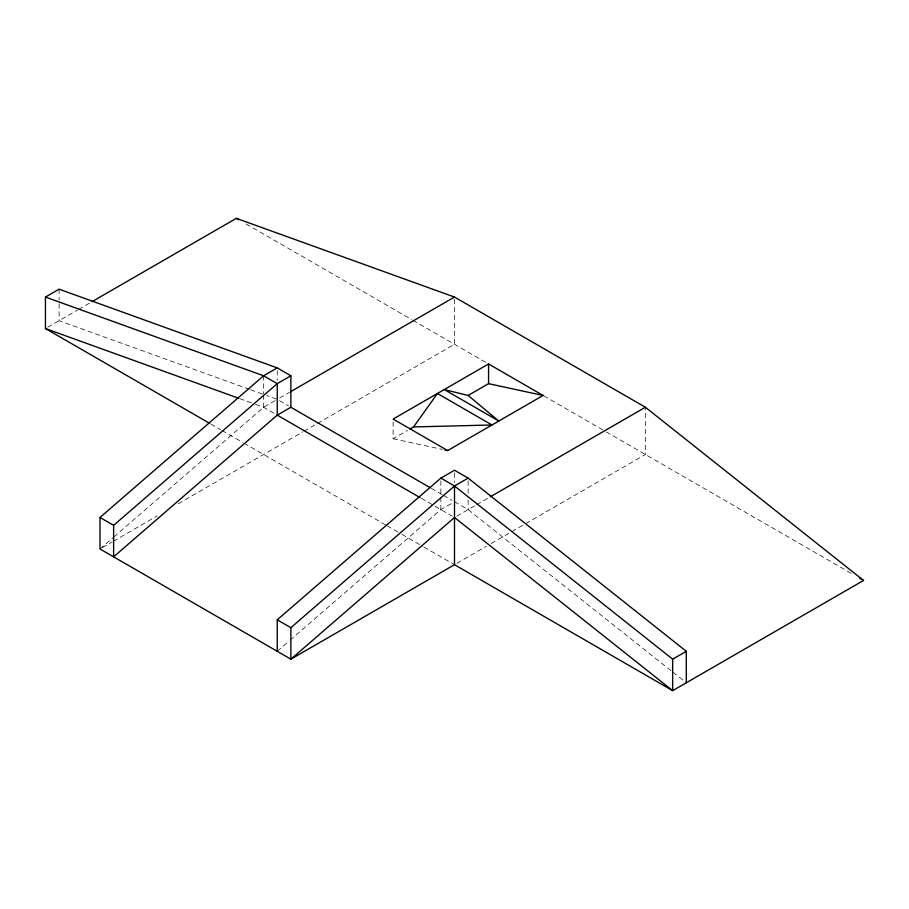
<?xml version="1.0" encoding="UTF-8"?>
<svg xmlns="http://www.w3.org/2000/svg" width="909" height="909" viewBox="0 0 909 909"><rect width="100%" height="100%" fill="white"/><g stroke="black" fill="none" stroke-linecap="round" stroke-linejoin="round"><path stroke-width="0.68" stroke-dasharray="4.54 3.41" d="M99.99 548.968L112.818 537.855M113.898 536.924L263.61 407.266L277.245 399.392L266.598 395.551M277.245 651.298L289.005 641.118M290.073 640.186L440.865 509.608L452.228 503.041M47.722 327.24L77.424 310.083M78.64 309.378L90.866 302.322M279.688 397.983L289.471 392.336M102.433 547.559L112.205 541.912M113.42 541.207L157.382 515.835M178.141 503.847L302.765 431.889M303.992 431.184L316.23 424.117M317.446 423.412L454.5 344.295L454.5 297.061M393.12 421.89L393.12 438.752L407.562 430.423M456.772 516.164L475.475 505.37M476.691 504.665L488.917 497.609M456.943 563.296L486.315 546.343M491.212 543.514L645.39 454.5L645.39 407.266M393.12 438.752L442.206 449.387M249.305 389.313L59.085 320.672L59.085 301.504M250.645 389.791L265.269 395.074M239.669 398.631L254.293 403.903M255.634 404.391L263.61 407.266L277.245 415.14M246.146 224L411.607 319.525M412.834 320.229L486.315 362.657M543.832 395.858L605.008 431.184M606.235 431.889L851.29 573.374M279.517 400.71L288.608 405.959M431.298 488.338L442.285 494.678M443.512 495.382L452.057 500.325M454.5 501.734L468.135 509.608L671.899 671.365M421.333 498.325L452.228 516.164M210.911 424.071L220.717 429.73M221.944 430.446L242.771 442.467M243.998 443.183L385.973 525.152M387.2 525.856L400.664 533.628M401.88 534.333L422.685 546.343M423.912 547.048L454.5 564.705M673.001 672.24L685.193 681.909M468.135 480.85L468.135 494.541M468.135 500.018L468.135 509.608M454.5 472.987L454.5 482.565M440.865 480.85L440.865 495.916M440.865 497.28L440.865 509.608M277.245 370.645L277.245 380.223M263.61 375.781L263.61 393.574M263.61 394.949L263.61 407.266M59.085 289.187L59.085 300.14"/><path stroke-width="1.36" d="M413.572 426.946L437.434 393.495L491.974 424.98L413.572 426.946L409.97 429.037M92.093 301.618L236.34 218.342L454.5 297.061L645.39 407.266L863.55 580.453L672.66 690.658L454.5 564.705L290.88 659.173L99.99 548.968L99.99 517.471L263.61 375.781L277.245 367.906L290.88 375.781L290.88 407.266L430.082 487.633M290.88 407.266L277.245 415.14L113.625 556.842L113.625 525.345L277.245 383.655L290.88 375.781M277.245 651.298L277.245 619.813L440.865 478.111L454.5 470.248L468.135 478.111L686.295 651.298L686.295 682.795M440.865 478.111L454.5 485.985L672.66 659.173L672.66 690.658L454.5 517.471L290.88 659.173L290.88 627.687L454.5 485.985L468.135 478.111M209.684 423.367L45.45 328.547L45.45 297.061L59.085 289.187L277.245 367.906M290.687 391.631L454.5 297.061M488.565 363.975L393.12 419.072L447.66 450.569L543.105 395.46L488.565 363.975L488.565 383.655L468.112 395.46L444.251 389.552L498.791 421.037L468.112 395.46M490.144 496.905L645.39 407.266M672.66 659.173L686.295 651.298M488.565 383.655L543.105 395.46M444.933 449.978L447.66 450.569M45.45 297.061L263.61 375.781L277.245 383.655L277.245 415.14L420.106 497.621M45.45 328.547L238.34 398.142M236.34 218.342L238.794 219.751M859.869 578.329L863.55 580.453M99.99 517.471L113.625 525.345M277.245 619.813L290.88 627.687M454.5 485.985L454.5 564.705"/></g></svg>
